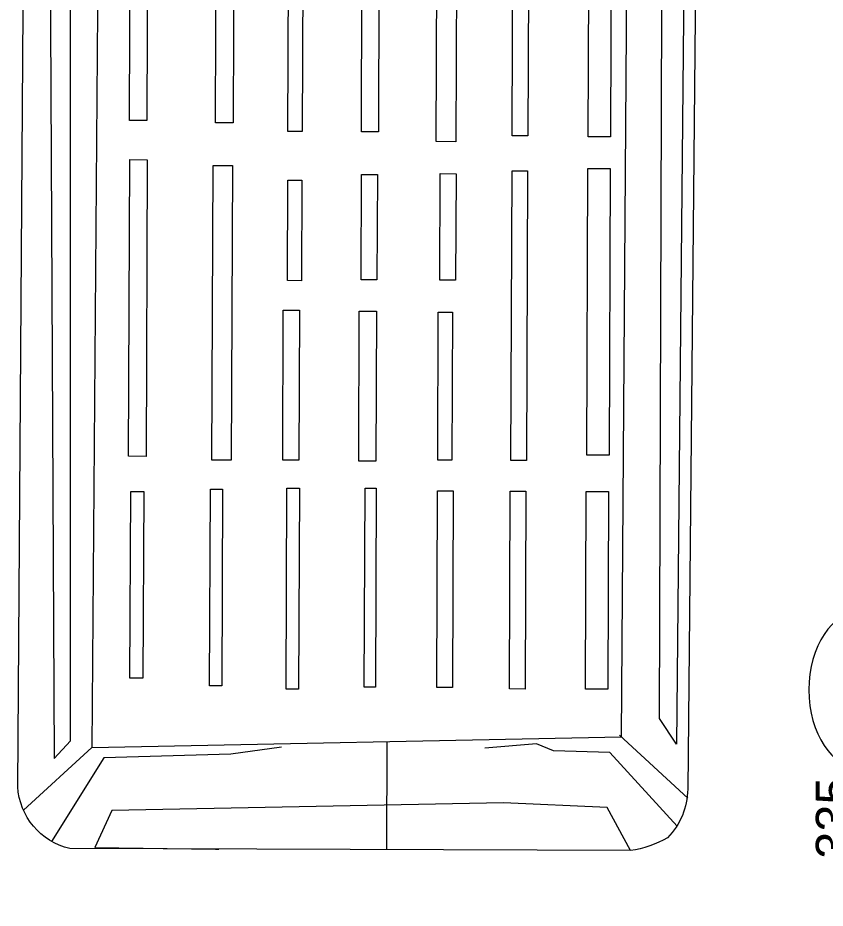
# Model space of a CAD drawing. Extents: x -1286 to 34975, y -230 to 6637.
# Drawn here: x 5390.3 to 5621.5, y 247 to 501.9 of the extents above; entities that cross this region are included whole.
import ezdxf
from ezdxf.enums import TextEntityAlignment as Align

# ---------------------------------------------------------------- set-up
doc = ezdxf.new("R2010")
doc.units = 0
doc.header["$LTSCALE"] = 20
doc.layers.get('0').update_dxf_attribs({"color": 9, "lineweight": 9})
doc.layers.add('04', color=9, linetype='Continuous', lineweight=9)
doc.layers.add('22', color=8, linetype='Continuous', lineweight=9)
doc.styles.add('Arial', font='arial.ttf', dxfattribs={"height": 2.5})

# ---------------------------------------------------------------- blocks, each defined once
blk = doc.blocks.new('p-araba-crafter-4')
for points in [[(-286.66, 85.3), (-228.87, 95.05), (404.45, 91.46, -0.193651), (418.34, 85.75, -0.09777), (422.09, 75.14), (422.09, -85.43, -0.334174), (404.45, -100.37), (-234.94, -98.4, -0.019253), (-284.75, -86.16, -0.261404), (-305.98, -46.17, 0.013308), (-308.9, 50.98, -0.283819), (-286.66, 85.3, -0.476839)], [(-291.17, 63.29), (-295.37, 53.21, 0.393869), (-300.41, 47.33, -0.060445), (-299.18, 18.9, -0.299249), (-302.26, 15.26), (-302.54, -6.3), (-299.46, -9.1), (-300.18, -38.07), (-296.15, -41.2), (-296.9, -54.42), (-255.99, -85.09), (-240.47, -84.73), (-237.65, -87.2), (-204.49, -87.91), (-197.79, -84.38), (-103.27, -77.33), (393.15, -79.18), (389.53, 72.44), (-122.36, 74.08), (-201.94, 84.73), (-283.51, 81.75)]]:
    blk.add_lwpolyline(points, format="xyb")
for points in [[(-44.01, 90.77), (391.53, 88.21), (384.21, 83.34), (-51.76, 83.11), (-50.67, 85.72), (-44.01, 90.77)], [(406.99, 91.47), (389, 71.9)], [(415.01, 88.5), (394, 69.11), (393.6, 52.96), (391.58, 48.11), (392.88, 33.28)], [(422.09, 75.14), (409.77, 68.45), (408.55, 38.69), (411.17, -73.43), (421.73, -78.22), (422.09, -43.67), (422.09, -42.71)], [(391.13, 5.27), (422.09, 5.27)], [(392.88, -24.88), (394.9, -39.42), (396.11, -75.77), (420.06, -90.68)], [(411.14, -98.75), (393.15, -79.18)], [(-50.79, -87.11), (-43.43, -93.88), (396.32, -89.99), (391.23, -85.32), (-50.72, -86.93)]]:
    blk.add_lwpolyline(points)
for points in [[(131.81, 68.63), (217.75, 68.63), (217.75, 62.28), (131.81, 62.28)], [(226.82, 68.61), (308.89, 68.61), (308.89, 62.21), (226.82, 62.21)], [(319.26, 68.45), (375.92, 68.45), (375.92, 62.05), (319.26, 62.05)], [(131.64, 44.97), (217.56, 44.97), (217.56, 40.45), (131.64, 40.45)], [(227.55, 44.95), (310.47, 44.95), (310.47, 40.47), (227.55, 40.47)], [(319.26, 44.78), (375.92, 44.78), (375.92, 40.3), (319.26, 40.3)], [(172.28, 24.33), (219.29, 24.33), (219.29, 18.74), (172.28, 18.74)], [(228.44, 24.45), (258.96, 24.45), (258.96, 19.89), (228.44, 19.89)], [(268.09, 23.57), (310.47, 23.57), (310.47, 19.5), (268.09, 19.5)], [(319.26, 23.99), (375.6, 23.99), (375.6, 19.51), (319.26, 19.51)], [(174.72, 2.17), (216.53, 2.17), (216.53, -2.7), (174.72, -2.7)], [(228.73, 1.93), (258.96, 1.93), (258.96, -2.63), (228.73, -2.63)], [(267.89, 1.78), (310.88, 1.78), (310.88, -3.1), (267.89, -3.1)], [(318.62, 1.93), (375.6, 1.93), (375.6, -1.27), (318.62, -1.27)], [(172.67, -19.62), (216.53, -19.62), (216.53, -23.72), (172.67, -23.72)], [(230.44, -19.73), (259.24, -19.73), (259.24, -23.72), (230.44, -23.72)], [(267.67, -20.22), (310.67, -20.22), (310.67, -24.87), (267.67, -24.87)], [(318.69, -20.07), (376.23, -20.07), (376.23, -23.66), (318.69, -23.66)], [(133.28, -39.42), (214.16, -39.42), (214.16, -44.52), (133.28, -44.52)], [(226.36, -39.6), (310.7, -39.6), (310.7, -45.13), (226.36, -45.13)], [(319.07, -42.06), (375.37, -42.06), (375.37, -45.55), (319.07, -45.55)], [(133.66, -64.16), (213.58, -64.16), (213.58, -69.09), (133.66, -69.09)], [(224.78, -63.99), (309.72, -63.99), (309.72, -69.02), (224.78, -69.02)], [(319.77, -64.64), (373.27, -64.64), (373.27, -68.36), (319.77, -68.36)]]:
    blk.add_lwpolyline(points, close=True)
blk = doc.blocks.new('p-crafter extra uzun')
at = {"rotation": 269.7808623825683}
blk.add_blockref('p-araba-crafter-4', (-3.6, -306.78), dxfattribs=at)
blk = doc.blocks.new('0_doorno')
blk.add_lwpolyline([(4.5, 0), (12.5, 0)])
blk.add_ellipse((0, 0), major_axis=(-4.5, 0), ratio=0.666667)
at = {"style": 'Arial'}
blk.add_attdef('YUKSEKLIK', text='', height=2, dxfattribs=at).set_placement((5, 5.9), align=Align.TOP_LEFT)
blk.add_attdef('KAPINO', text='', height=1.4, dxfattribs=at).set_placement((-0.019, -0.035), align=Align.MIDDLE)
blk.add_attdef('GENISLIK', text='', height=2, dxfattribs=at).set_placement((5, -1.895), align=Align.BOTTOM_LEFT)

msp = doc.modelspace()

# ---------------------------------------------------------------- block references
at = {"layer": '04'}
msp.add_blockref('p-crafter extra uzun', (5495.84, 992.6), dxfattribs=at)
at = {"layer": '22'}
ref = msp.add_blockref('0_doorno', (5631.83, 309.47), dxfattribs=dict(at, xscale=-5, yscale=5, zscale=5, rotation=90))
ref.add_attrib('KAPINO', 'K-C-08', dxfattribs={"layer": '0', "height": 10, "rotation": 90, "style": 'Arial'}).set_placement((5631.83, 309.47), align=Align.MIDDLE)
ref.add_attrib('GENISLIK', '335', dxfattribs={"layer": '0', "height": 10, "rotation": 90, "style": 'Arial'}).set_placement((5631.83, 261.13), align=Align.BOTTOM_LEFT)
ref.add_attrib('YUKSEKLIK', '360', dxfattribs={"layer": '0', "height": 10, "rotation": 90, "style": 'Arial'}).set_placement((5634.33, 261.24), align=Align.TOP_LEFT)

doc.saveas('drawing.dxf')
